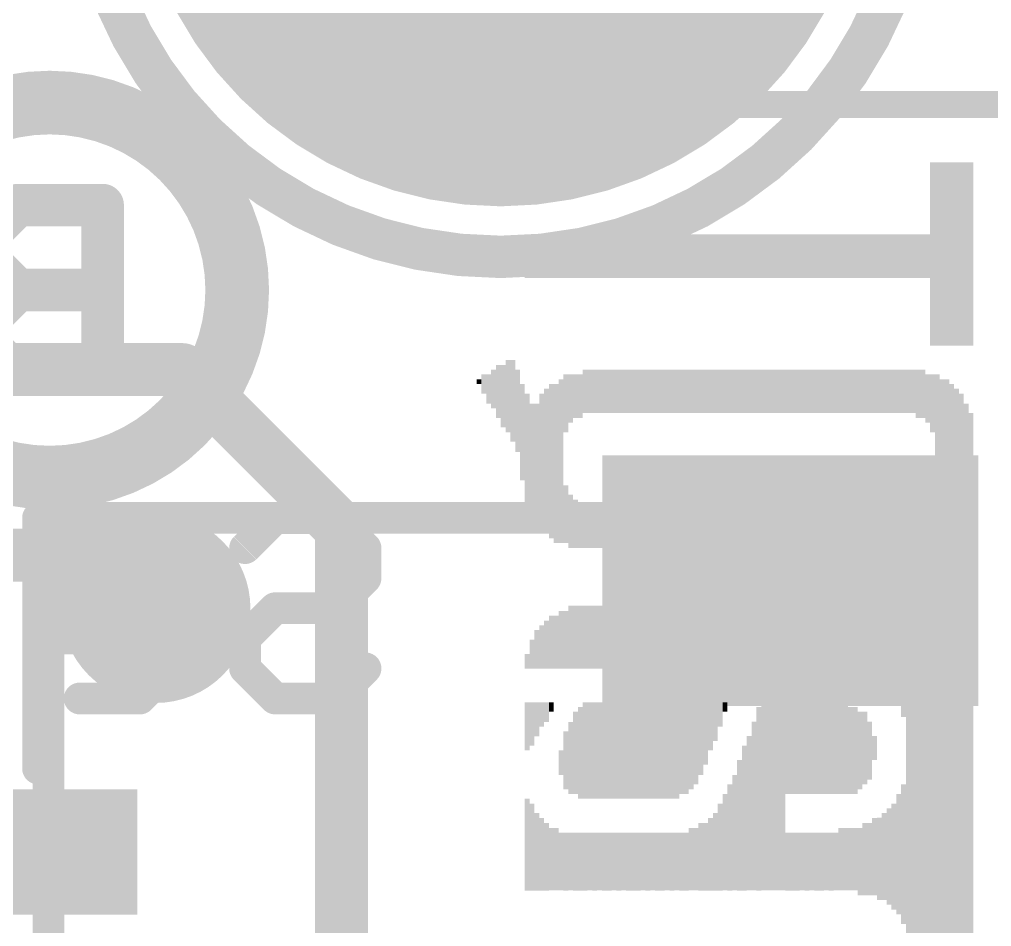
# Model space of a CAD drawing. Extents: x -13.2 to 24.1, y -14.7 to 9.9.
# Drawn here: x 14.461 to 19.113, y -4.508 to -0.164 of the extents above; entities that cross this region are included whole.
import ezdxf

# ---------------------------------------------------------------- set-up
doc = ezdxf.new("R2010")
doc.units = 0
for name, color, linetype in [('1', 12, 'CONTINUOUS'), ('17', 110, 'CONTINUOUS'), ('18', 110, 'CONTINUOUS'), ('21', 53, 'CONTINUOUS'), ('22', 6, 'CONTINUOUS'), ('47', 253, 'CONTINUOUS'), ('51', 53, 'CONTINUOUS')]:
    doc.layers.add(name, color=color, linetype=linetype)

# ---------------------------------------------------------------- blocks, each defined once
blk = doc.blocks.new('RECT')
blk.add_solid([(-0.5, -0.5), (0.5, -0.5), (-0.5, 0.5), (0.5, 0.5)])
blk = doc.blocks.new('ROUNDP')
at = {"const_width": 0.5}
blk.add_lwpolyline([(0, -0.25, 1), (0, 0.25, 1), (0, -0.25)], format="xyb", dxfattribs=at)
blk = doc.blocks.new('ROUNDV')
at = {"const_width": 0.5}
blk.add_lwpolyline([(0, -0.25, 1), (0, 0.25, 1), (0, -0.25)], format="xyb", dxfattribs=at)

msp = doc.modelspace()

# ---------------------------------------------------------------- linework, layer by layer
at = {"layer": '1', "const_width": 0.254}
for points in [[(12.7, -1.8415), (15.24, -1.8415)], [(15.24, -1.8415), (16.002, -2.6035)], [(16.002, -5.5245), (16.002, -2.6035)], [(14.859, -2.7305), (13.804, -2.7305)], [(14.859, -2.7305), (15.113, -2.9845)]]:
    msp.add_lwpolyline(points, dxfattribs=at)
at = {"layer": '1', "const_width": 0.127}
for points in [[(15.2849, -1.7966, 1), (15.1951, -1.8864)], [(15.24, -1.905, 1), (15.24, -1.778)], [(16.0655, -2.6035, 1), (15.9385, -2.6035)], [(15.9571, -2.6484, 1), (16.0469, -2.5586)], [(14.9039, -2.6856, 1), (14.8141, -2.7754)], [(14.859, -2.794, 1), (14.859, -2.667)], [(15.0681, -3.0294, 1), (15.1579, -2.9396)]]:
    msp.add_lwpolyline(points, format="xyb", dxfattribs=at)
at = {"layer": '21'}
for points, const_width in [([(16.764, -1.3015, 1), (16.764, 2.6985, 1), (16.764, -1.3015)], 0.2032), ([(14.5881, -2.5515, 1), (14.5119, -2.5515)], 0.0762), ([(14.55, -2.5134, 1), (14.55, -2.5896)], 0.0762), ([(17.15, -2.5896, 1), (17.15, -2.5134)], 0.0762), ([(18.8881, -3.5515, 1), (18.8119, -3.5515)], 0.0762), ([(14.5119, -3.7515, 1), (14.5881, -3.7515)], 0.0762)]:
    msp.add_lwpolyline(points, format="xyb", dxfattribs=dict(at, const_width=const_width))
at = {"layer": '21', "const_width": 0.1524}
for points in [[(14.55, -3.7515), (14.55, -2.5515)], [(14.55, -2.5515), (17.15, -2.5515)], [(18.85, -7.7515), (18.85, -3.5515)]]:
    msp.add_lwpolyline(points, dxfattribs=at)
at = {"layer": '22'}
for points, const_width in [([(14.605, -2.3585, 1), (14.605, -0.5625, 1), (14.605, -2.3585)], 0.3048), ([(14.4523, -1.0026, 1), (14.4523, -1.1042)], 0.1016), ([(14.4882, -1.0893, 1), (14.4163, -1.0175)], 0.1016), ([(14.9098, -1.0534, 1), (14.8082, -1.0534)], 0.1016), ([(14.859, -1.1042, 1), (14.859, -1.0026)], 0.1016), ([(14.4523, -1.4094, 1), (14.4523, -1.511)], 0.1016), ([(14.4882, -1.4961, 1), (14.4163, -1.4242)], 0.1016), ([(14.4163, -1.4961, 1), (14.4882, -1.4242)], 0.1016), ([(14.859, -1.511, 1), (14.859, -1.4094)], 0.1016), ([(14.4523, -1.8161, 1), (14.4523, -1.9177)], 0.1016), ([(14.859, -1.9177, 1), (14.859, -1.8161)], 0.1016), ([(14.4163, -1.9028, 1), (14.4882, -1.831)], 0.1016), ([(14.8082, -1.8669, 1), (14.9098, -1.8669)], 0.1016), ([(15.6847, -2.5139, 1), (15.6847, -2.5901)], 0.0762), ([(15.7116, -2.5789, 1), (15.6578, -2.525)], 0.0762), ([(15.9998, -2.525, 1), (15.9459, -2.5789)], 0.0762), ([(15.9728, -2.5901, 1), (15.9728, -2.5139)], 0.0762), ([(15.5137, -2.6691, 1), (15.5676, -2.723)], 0.0762), ([(16.155, -2.696, 1), (16.0788, -2.696)], 0.0762), ([(16.0899, -2.723, 1), (16.1438, -2.6691)], 0.0762), ([(14.7492, -2.802, 1), (14.7492, -2.8782)], 0.0762), ([(14.7761, -2.867, 1), (14.7222, -2.8131)], 0.0762), ([(15.0642, -2.8131, 1), (15.0104, -2.867)], 0.0762), ([(15.0373, -2.8782, 1), (15.0373, -2.802)], 0.0762), ([(16.1438, -2.867, 1), (16.0899, -2.8131)], 0.0762), ([(16.0788, -2.8401, 1), (16.155, -2.8401)], 0.0762), ([(14.6432, -2.9841, 1), (14.567, -2.9841)], 0.0762), ([(14.5782, -2.9572, 1), (14.6321, -3.0111)], 0.0762), ([(15.2195, -2.9841, 1), (15.1433, -2.9841)], 0.0762), ([(15.1544, -3.0111, 1), (15.2083, -2.9572)], 0.0762), ([(15.6847, -2.946, 1), (15.6847, -3.0222)], 0.0762), ([(15.7116, -3.0111, 1), (15.6578, -2.9572)], 0.0762), ([(15.9459, -2.9572, 1), (15.9998, -3.0111)], 0.0762), ([(15.9728, -3.0222, 1), (15.9728, -2.946)], 0.0762), ([(14.6051, -3.0901, 1), (14.6051, -3.1663)], 0.0762), ([(15.1814, -3.1663, 1), (15.1814, -3.0901)], 0.0762), ([(15.5137, -3.1012, 1), (15.5676, -3.1551)], 0.0762), ([(15.5788, -3.1282, 1), (15.5026, -3.1282)], 0.0762), ([(14.567, -3.1282, 1), (14.6432, -3.1282)], 0.0762), ([(15.2083, -3.2992, 1), (15.1544, -3.2453)], 0.0762), ([(15.5676, -3.2453, 1), (15.5137, -3.2992)], 0.0762), ([(16.1438, -3.2992, 1), (16.0899, -3.2453)], 0.0762), ([(15.1433, -3.2722, 1), (15.2195, -3.2722)], 0.0762), ([(15.5026, -3.2722, 1), (15.5788, -3.2722)], 0.0762), ([(14.7492, -3.3782, 1), (14.7492, -3.4544)], 0.0762), ([(15.0373, -3.4544, 1), (15.0373, -3.3782)], 0.0762), ([(15.6847, -3.3782, 1), (15.6847, -3.4544)], 0.0762), ([(15.9728, -3.4544, 1), (15.9728, -3.3782)], 0.0762), ([(15.0104, -3.3894, 1), (15.0642, -3.4432)], 0.0762), ([(15.6578, -3.4432, 1), (15.7116, -3.3894)], 0.0762), ([(15.9459, -3.3894, 1), (15.9998, -3.4432)], 0.0762)]:
    msp.add_lwpolyline(points, format="xyb", dxfattribs=dict(at, const_width=const_width))
for points, const_width in [([(14.4523, -1.0534), (14.3167, -1.189)], 0.2032), ([(14.859, -1.0534), (14.4523, -1.0534)], 0.2032), ([(14.859, -1.8669), (14.859, -1.0534)], 0.2032), ([(14.3167, -1.3246), (14.4523, -1.4602)], 0.2032), ([(14.4523, -1.4602), (14.3167, -1.5957)], 0.2032), ([(14.859, -1.4602), (14.4523, -1.4602)], 0.2032), ([(14.3167, -1.7313), (14.4523, -1.8669)], 0.2032), ([(14.4523, -1.8669), (14.859, -1.8669)], 0.2032), ([(15.5407, -2.696), (15.6847, -2.552)], 0.1524), ([(15.6847, -2.552), (15.9728, -2.552)], 0.1524), ([(15.9728, -2.552), (16.1169, -2.696)], 0.1524), ([(16.1169, -2.696), (16.1169, -2.8401)], 0.1524), ([(14.7492, -2.8401), (14.6051, -2.9841)], 0.1524), ([(15.0373, -2.8401), (14.7492, -2.8401)], 0.1524), ([(15.1814, -2.9841), (15.0373, -2.8401)], 0.1524), ([(16.1169, -2.8401), (15.9728, -2.9841)], 0.1524), ([(14.6051, -2.9841), (14.6051, -3.1282)], 0.1524), ([(15.1814, -3.2722), (15.1814, -2.9841)], 0.1524), ([(15.6847, -2.9841), (15.5407, -3.1282)], 0.1524), ([(15.9728, -2.9841), (15.6847, -2.9841)], 0.1524), ([(14.6051, -3.1282), (15.1814, -3.1282)], 0.1524), ([(15.5407, -3.1282), (15.5407, -3.2722)], 0.1524), ([(15.0373, -3.4163), (15.1814, -3.2722)], 0.1524), ([(15.5407, -3.2722), (15.6847, -3.4163)], 0.1524), ([(15.9728, -3.4163), (16.1169, -3.2722)], 0.1524), ([(14.7492, -3.4163), (15.0373, -3.4163)], 0.1524), ([(15.6847, -3.4163), (15.9728, -3.4163)], 0.1524)]:
    msp.add_lwpolyline(points, dxfattribs=dict(at, const_width=const_width))
at = {"layer": '47', "const_width": 0.13}
msp.add_lwpolyline([(16.8275, -0.5715), (24.048, -0.5715)], dxfattribs=at)
at = {"layer": '47', "const_width": 0.065}
msp.add_lwpolyline([(16.8275, -0.539, 1), (16.8275, -0.604)], format="xyb", dxfattribs=at)
at = {"layer": '51', "const_width": 0.1524}
for points in [[(14.6, -8.6515), (14.6, -2.5515)], [(14.6, -2.5515), (18.85, -2.5515)], [(18.85, -2.5515), (18.85, -8.6515)]]:
    msp.add_lwpolyline(points, dxfattribs=at)
at = {"layer": '51', "const_width": 0.0762}
for points in [[(14.6381, -2.5515, 1), (14.5619, -2.5515)], [(14.6, -2.5134, 1), (14.6, -2.5896)], [(18.8881, -2.5515, 1), (18.8119, -2.5515)], [(18.85, -2.5896, 1), (18.85, -2.5134)]]:
    msp.add_lwpolyline(points, format="xyb", dxfattribs=at)

# ---------------------------------------------------------------- block references
at = {"layer": '1', "rotation": 180}
for p, xscale, yscale in [((18.15, -2.8515), 1.8, 1.2), ((14.25, -4.1515), 1.55, 0.6)]:
    msp.add_blockref('RECT', p, dxfattribs=dict(at, xscale=xscale, yscale=yscale))
at = {"layer": '17', "xscale": 3.516, "yscale": 3.516}
msp.add_blockref('ROUNDP', (16.764, 0.6985), dxfattribs=at)
msp.add_blockref('ROUNDP', (16.764, 0.6985), dxfattribs=at)
at = {"layer": '18', "xscale": 0.9064, "yscale": 0.9064}
msp.add_blockref('ROUNDV', (15.113, -2.9845), dxfattribs=at)
msp.add_blockref('ROUNDV', (15.113, -2.9845), dxfattribs=at)
at = {"layer": '22', "rotation": 90}
for p, xscale, yscale in [((18.8307, -1.2878), 0.8788, 0.0231), ((18.8538, -1.2878), 0.8788, 0.0231), ((18.8769, -1.2878), 0.8788, 0.0231), ((18.9, -1.2878), 0.8788, 0.0231), ((18.923, -1.2878), 0.8788, 0.0229), ((18.946, -1.2878), 0.8788, 0.0231), ((18.9691, -1.2878), 0.8788, 0.0231), ((18.9922, -1.2878), 0.8788, 0.0231), ((19.0153, -1.2878), 0.8788, 0.0231), ((16.891, -1.2979), 0.2083, 0.0229), ((16.914, -1.2979), 0.2083, 0.0231), ((16.9371, -1.2979), 0.2083, 0.0231), ((16.9602, -1.2979), 0.2083, 0.0231), ((16.9833, -1.2979), 0.2083, 0.0231), ((17.0064, -1.2979), 0.2083, 0.0231), ((17.0296, -1.2979), 0.2083, 0.0231), ((17.0527, -1.2979), 0.2083, 0.0231), ((17.0758, -1.2979), 0.2083, 0.0231), ((17.0989, -1.2979), 0.2083, 0.0231), ((17.122, -1.2979), 0.2083, 0.0231), ((17.145, -1.2979), 0.2083, 0.0229), ((17.168, -1.2979), 0.2083, 0.0231), ((17.1911, -1.2979), 0.2083, 0.0231), ((17.2142, -1.2979), 0.2083, 0.0231), ((17.2373, -1.2979), 0.2083, 0.0231), ((17.2604, -1.2979), 0.2083, 0.0231), ((17.2836, -1.2979), 0.2083, 0.0231), ((17.3067, -1.2979), 0.2083, 0.0231), ((17.3298, -1.2979), 0.2083, 0.0231), ((17.3529, -1.2979), 0.2083, 0.0231), ((17.376, -1.2979), 0.2083, 0.0231), ((17.399, -1.2979), 0.2083, 0.0229), ((17.422, -1.2979), 0.2083, 0.0231), ((17.4451, -1.2979), 0.2083, 0.0231), ((17.4682, -1.2979), 0.2083, 0.0231), ((17.4913, -1.2979), 0.2083, 0.0231), ((17.5144, -1.2979), 0.2083, 0.0231), ((17.5376, -1.2979), 0.2083, 0.0231), ((17.5607, -1.2979), 0.2083, 0.0231), ((17.5838, -1.2979), 0.2083, 0.0231), ((17.6069, -1.2979), 0.2083, 0.0231), ((17.63, -1.2979), 0.2083, 0.0231), ((17.653, -1.2979), 0.2083, 0.0229), ((17.676, -1.2979), 0.2083, 0.0231), ((17.6991, -1.2979), 0.2083, 0.0231), ((17.7222, -1.2979), 0.2083, 0.0231), ((17.7453, -1.2979), 0.2083, 0.0231), ((17.7684, -1.2979), 0.2083, 0.0231), ((17.7916, -1.2979), 0.2083, 0.0231), ((17.8147, -1.2979), 0.2083, 0.0231), ((17.8378, -1.2979), 0.2083, 0.0231), ((17.8609, -1.2979), 0.2083, 0.0231), ((17.884, -1.2979), 0.2083, 0.0231), ((17.907, -1.2979), 0.2083, 0.0229), ((17.93, -1.2979), 0.2083, 0.0231), ((17.9531, -1.2979), 0.2083, 0.0231), ((17.9762, -1.2979), 0.2083, 0.0231), ((17.9993, -1.2979), 0.2083, 0.0231), ((18.0224, -1.2979), 0.2083, 0.0231), ((18.0456, -1.2979), 0.2083, 0.0231), ((18.0687, -1.2979), 0.2083, 0.0231), ((18.0918, -1.2979), 0.2083, 0.0231), ((18.1149, -1.2979), 0.2083, 0.0231), ((18.138, -1.2979), 0.2083, 0.0231), ((18.161, -1.2979), 0.2083, 0.0229), ((18.184, -1.2979), 0.2083, 0.0231), ((18.2071, -1.2979), 0.2083, 0.0231), ((18.2302, -1.2979), 0.2083, 0.0231), ((18.2533, -1.2979), 0.2083, 0.0231), ((18.2764, -1.2979), 0.2083, 0.0231), ((18.2996, -1.2979), 0.2083, 0.0231), ((18.3227, -1.2979), 0.2083, 0.0231), ((18.3458, -1.2979), 0.2083, 0.0231), ((18.3689, -1.2979), 0.2083, 0.0231), ((18.392, -1.2979), 0.2083, 0.0231), ((18.415, -1.2979), 0.2083, 0.0229), ((18.438, -1.2979), 0.2083, 0.0231), ((18.4611, -1.2979), 0.2083, 0.0231), ((18.4842, -1.2979), 0.2083, 0.0231), ((18.5073, -1.2979), 0.2083, 0.0231), ((18.5304, -1.2979), 0.2083, 0.0231), ((18.5536, -1.2979), 0.2083, 0.0231), ((18.5767, -1.2979), 0.2083, 0.0231), ((18.5998, -1.2979), 0.2083, 0.0231), ((18.6229, -1.2979), 0.2083, 0.0231), ((18.646, -1.2979), 0.2083, 0.0231), ((18.669, -1.2979), 0.2083, 0.0229), ((18.692, -1.2979), 0.2083, 0.0231), ((18.7151, -1.2979), 0.2083, 0.0231), ((18.7382, -1.2979), 0.2083, 0.0231), ((18.7613, -1.2979), 0.2083, 0.0231), ((18.7844, -1.2979), 0.2083, 0.0231), ((18.8076, -1.2979), 0.2083, 0.0231), ((16.7987, -1.9685), 0.3454, 0.0231), ((16.8218, -1.9914), 0.3912, 0.0231), ((16.7293, -1.9342), 0.1854, 0.0231), ((16.7524, -1.9456), 0.254, 0.0231), ((16.7756, -1.9685), 0.2997, 0.0231), ((16.8449, -2.0383), 0.3937, 0.0231), ((17.168, -1.9456), 0.2083, 0.0231), ((17.1911, -1.9456), 0.2083, 0.0231), ((17.2142, -1.9456), 0.2083, 0.0231), ((17.2373, -1.9456), 0.2083, 0.0231), ((17.2604, -1.9456), 0.2083, 0.0231), ((17.2836, -1.9456), 0.2083, 0.0231), ((17.3067, -1.9456), 0.2083, 0.0231), ((17.3298, -1.9456), 0.2083, 0.0231), ((17.3529, -1.9456), 0.2083, 0.0231), ((17.376, -1.9456), 0.2083, 0.0231), ((17.399, -1.9456), 0.2083, 0.0229), ((17.422, -1.9456), 0.2083, 0.0231), ((17.4451, -1.9456), 0.2083, 0.0231), ((17.4682, -1.9456), 0.2083, 0.0231), ((17.4913, -1.9456), 0.2083, 0.0231), ((17.5144, -1.9456), 0.2083, 0.0231), ((17.5376, -1.9456), 0.2083, 0.0231), ((17.5607, -1.9456), 0.2083, 0.0231), ((17.5838, -1.9456), 0.2083, 0.0231), ((17.6069, -1.9456), 0.2083, 0.0231), ((17.63, -1.9456), 0.2083, 0.0231), ((17.653, -1.9456), 0.2083, 0.0229), ((17.676, -1.9456), 0.2083, 0.0231), ((17.6991, -1.9456), 0.2083, 0.0231), ((17.7222, -1.9456), 0.2083, 0.0231), ((17.7453, -1.9456), 0.2083, 0.0231), ((17.7684, -1.9456), 0.2083, 0.0231), ((17.7916, -1.9456), 0.2083, 0.0231), ((17.8147, -1.9456), 0.2083, 0.0231), ((17.8378, -1.9456), 0.2083, 0.0231), ((17.8609, -1.9456), 0.2083, 0.0231), ((17.884, -1.9456), 0.2083, 0.0231), ((17.907, -1.9456), 0.2083, 0.0229), ((17.93, -1.9456), 0.2083, 0.0231), ((17.9531, -1.9456), 0.2083, 0.0231), ((17.9762, -1.9456), 0.2083, 0.0231), ((17.9993, -1.9456), 0.2083, 0.0231), ((18.0224, -1.9456), 0.2083, 0.0231), ((18.0456, -1.9456), 0.2083, 0.0231), ((18.0687, -1.9456), 0.2083, 0.0231), ((18.0918, -1.9456), 0.2083, 0.0231), ((18.1149, -1.9456), 0.2083, 0.0231), ((18.138, -1.9456), 0.2083, 0.0231), ((18.161, -1.9456), 0.2083, 0.0229), ((18.184, -1.9456), 0.2083, 0.0231), ((18.2071, -1.9456), 0.2083, 0.0231), ((18.2302, -1.9456), 0.2083, 0.0231), ((18.2533, -1.9456), 0.2083, 0.0231), ((18.2764, -1.9456), 0.2083, 0.0231), ((18.2996, -1.9456), 0.2083, 0.0231), ((18.3227, -1.9456), 0.2083, 0.0231), ((18.3458, -1.9456), 0.2083, 0.0231), ((18.3689, -1.9456), 0.2083, 0.0231), ((18.392, -1.9456), 0.2083, 0.0231), ((18.415, -1.9456), 0.2083, 0.0229), ((18.438, -1.9456), 0.2083, 0.0231), ((18.4611, -1.9456), 0.2083, 0.0231), ((18.4842, -1.9456), 0.2083, 0.0231), ((18.5073, -1.9456), 0.2083, 0.0231), ((18.5304, -1.9456), 0.2083, 0.0231), ((18.5536, -1.9456), 0.2083, 0.0231), ((18.5767, -1.9456), 0.2083, 0.0231), ((18.5998, -1.9456), 0.2083, 0.0231), ((18.6229, -1.9456), 0.2083, 0.0231), ((18.646, -1.9456), 0.2083, 0.0231), ((18.669, -1.9456), 0.2083, 0.0229), ((18.692, -1.9456), 0.2083, 0.0231), ((18.7151, -1.9456), 0.2083, 0.0231), ((18.7382, -1.9456), 0.2083, 0.0231), ((18.7613, -1.9571), 0.2311, 0.0231), ((18.7844, -1.9571), 0.2311, 0.0231), ((16.66, -1.8987), 0.0229, 0.0231), ((16.6831, -1.9101), 0.0914, 0.0231), ((16.7062, -1.9342), 0.1397, 0.0231), ((17.0527, -2.2796), 0.7849, 0.0231), ((17.0758, -2.0028), 0.2769, 0.0231), ((17.0989, -1.9799), 0.2311, 0.0231), ((17.122, -1.9685), 0.2083, 0.0231), ((17.145, -1.9685), 0.2083, 0.0229), ((18.8076, -1.9799), 0.2311, 0.0231), ((18.8307, -2.0028), 0.2769, 0.0231), ((18.8538, -2.2682), 0.8077, 0.0231), ((18.8769, -2.2682), 0.762, 0.0231), ((18.9, -2.2682), 0.762, 0.0231), ((16.868, -2.1412), 0.4623, 0.0231), ((16.9833, -2.2796), 0.6934, 0.0231), ((17.0064, -2.2797), 0.7391, 0.0231), ((17.0296, -2.2911), 0.762, 0.0231), ((18.923, -2.2682), 0.7163, 0.0229), ((18.946, -2.2682), 0.6706, 0.0231), ((16.891, -2.2225), 0.5334, 0.0229), ((16.9602, -2.2797), 0.6477, 0.0231), ((18.9691, -2.2682), 0.6248, 0.0231), ((16.914, -2.2809), 0.5537, 0.0231), ((16.9371, -2.2923), 0.5766, 0.0231), ((18.9922, -2.2809), 0.5537, 0.0231), ((19.0153, -2.2695), 0.4394, 0.0231), ((17.0758, -2.5337), 0.2769, 0.0231), ((18.8307, -2.5336), 0.2769, 0.0231), ((17.0989, -2.5679), 0.254, 0.0231), ((17.122, -2.5794), 0.2311, 0.0231), ((18.7844, -2.5794), 0.2311, 0.0231), ((18.8076, -2.5679), 0.254, 0.0231), ((17.145, -2.5921), 0.2057, 0.0229), ((17.168, -2.5921), 0.2057, 0.0231), ((17.1911, -2.5921), 0.2057, 0.0231), ((17.2142, -2.5921), 0.2057, 0.0231), ((17.2373, -2.6035), 0.1829, 0.0231), ((17.2604, -2.6035), 0.1829, 0.0231), ((17.2836, -2.6035), 0.1829, 0.0231), ((17.3067, -2.6035), 0.1829, 0.0231), ((17.3298, -2.6035), 0.1829, 0.0231), ((17.3529, -2.6035), 0.1829, 0.0231), ((17.376, -2.6035), 0.1829, 0.0231), ((17.399, -2.6035), 0.1829, 0.0229), ((17.422, -2.6035), 0.1829, 0.0231), ((17.4451, -2.6035), 0.1829, 0.0231), ((17.4682, -2.6035), 0.1829, 0.0231), ((17.4913, -2.6035), 0.1829, 0.0231), ((17.5144, -2.6035), 0.1829, 0.0231), ((17.5376, -2.6035), 0.1829, 0.0231), ((17.5607, -2.6035), 0.1829, 0.0231), ((17.5838, -2.6035), 0.1829, 0.0231), ((17.6069, -2.6035), 0.1829, 0.0231), ((17.63, -2.6035), 0.1829, 0.0231), ((17.653, -2.6035), 0.1829, 0.0229), ((17.676, -2.6035), 0.1829, 0.0231), ((17.6991, -2.6035), 0.1829, 0.0231), ((17.7222, -2.6035), 0.1829, 0.0231), ((17.7453, -2.6035), 0.1829, 0.0231), ((17.7684, -2.6035), 0.1829, 0.0231), ((17.7916, -2.6035), 0.1829, 0.0231), ((17.8147, -2.6035), 0.1829, 0.0231), ((17.8378, -2.6035), 0.1829, 0.0231), ((17.8609, -2.6035), 0.1829, 0.0231), ((17.884, -2.6035), 0.1829, 0.0231), ((17.907, -2.6035), 0.1829, 0.0229), ((17.93, -2.6035), 0.1829, 0.0231), ((17.9531, -2.6035), 0.1829, 0.0231), ((17.9762, -2.6035), 0.1829, 0.0231), ((17.9993, -2.6035), 0.1829, 0.0231), ((18.0224, -2.6035), 0.1829, 0.0231), ((18.0456, -2.6035), 0.1829, 0.0231), ((18.0687, -2.6035), 0.1829, 0.0231), ((18.0918, -2.6035), 0.1829, 0.0231), ((18.1149, -2.6035), 0.1829, 0.0231), ((18.138, -2.6035), 0.1829, 0.0231), ((18.161, -2.6035), 0.1829, 0.0229), ((18.184, -2.6035), 0.1829, 0.0231), ((18.2071, -2.6035), 0.1829, 0.0231), ((18.2302, -2.6035), 0.1829, 0.0231), ((18.2533, -2.6035), 0.1829, 0.0231), ((18.2764, -2.6035), 0.1829, 0.0231), ((18.2996, -2.6035), 0.1829, 0.0231), ((18.3227, -2.6035), 0.1829, 0.0231), ((18.3458, -2.6035), 0.1829, 0.0231), ((18.3689, -2.6035), 0.1829, 0.0231), ((18.392, -2.6035), 0.1829, 0.0231), ((18.415, -2.6035), 0.1829, 0.0229), ((18.438, -2.6035), 0.1829, 0.0231), ((18.4611, -2.6035), 0.1829, 0.0231), ((18.4842, -2.6035), 0.1829, 0.0231), ((18.5073, -2.6035), 0.1829, 0.0231), ((18.5304, -2.6035), 0.1829, 0.0231), ((18.5536, -2.6035), 0.1829, 0.0231), ((18.5767, -2.6035), 0.1829, 0.0231), ((18.5998, -2.6035), 0.1829, 0.0231), ((18.6229, -2.6035), 0.1829, 0.0231), ((18.646, -2.6035), 0.1829, 0.0231), ((18.669, -2.5921), 0.2057, 0.0229), ((18.692, -2.5921), 0.2057, 0.0231), ((18.7151, -2.5921), 0.2057, 0.0231), ((18.7382, -2.5921), 0.2057, 0.0231), ((18.7613, -2.5921), 0.2057, 0.0231), ((17.0989, -3.1229), 0.3023, 0.0231), ((17.122, -3.1229), 0.3023, 0.0231), ((17.145, -3.1229), 0.3023, 0.0229), ((17.168, -3.1229), 0.3023, 0.0231), ((17.1911, -3.1229), 0.3023, 0.0231), ((17.2142, -3.1229), 0.3023, 0.0231), ((17.2373, -3.1229), 0.3023, 0.0231), ((17.2604, -3.1229), 0.3023, 0.0231), ((17.2836, -3.1229), 0.3023, 0.0231), ((17.3067, -3.1229), 0.3023, 0.0231), ((17.3298, -3.1229), 0.3023, 0.0231), ((17.3529, -3.1229), 0.3023, 0.0231), ((17.376, -3.1229), 0.3023, 0.0231), ((17.399, -3.1229), 0.3023, 0.0229), ((17.422, -3.1229), 0.3023, 0.0231), ((17.4451, -3.1229), 0.3023, 0.0231), ((17.4682, -3.1229), 0.3023, 0.0231), ((17.4913, -3.1229), 0.3023, 0.0231), ((17.5144, -3.1229), 0.3023, 0.0231), ((17.5376, -3.1229), 0.3023, 0.0231), ((17.5607, -3.1229), 0.3023, 0.0231), ((17.5838, -3.1229), 0.3023, 0.0231), ((17.6069, -3.1229), 0.3023, 0.0231), ((17.63, -3.1229), 0.3023, 0.0231), ((17.653, -3.1229), 0.3023, 0.0229), ((17.676, -3.1229), 0.3023, 0.0231), ((17.6991, -3.1229), 0.3023, 0.0231), ((17.7222, -3.1229), 0.3023, 0.0231), ((17.7453, -3.1229), 0.3023, 0.0231), ((17.7684, -3.1229), 0.3023, 0.0231), ((17.7916, -3.1229), 0.3023, 0.0231), ((17.8147, -3.1229), 0.3023, 0.0231), ((17.8378, -3.1229), 0.3023, 0.0231), ((17.8609, -3.1229), 0.3023, 0.0231), ((17.884, -3.1229), 0.3023, 0.0231), ((17.907, -3.1229), 0.3023, 0.0229), ((17.93, -3.1229), 0.3023, 0.0231), ((17.9531, -3.1229), 0.3023, 0.0231), ((17.9762, -3.1229), 0.3023, 0.0231), ((17.9993, -3.1229), 0.3023, 0.0231), ((18.0224, -3.1229), 0.3023, 0.0231), ((18.0456, -3.1229), 0.3023, 0.0231), ((18.0687, -3.1229), 0.3023, 0.0231), ((18.0918, -3.1229), 0.3023, 0.0231), ((18.1149, -3.1229), 0.3023, 0.0231), ((18.138, -3.1229), 0.3023, 0.0231), ((18.161, -3.1229), 0.3023, 0.0229), ((18.184, -3.1229), 0.3023, 0.0231), ((18.2071, -3.1229), 0.3023, 0.0231), ((18.2302, -3.1229), 0.3023, 0.0231), ((18.2533, -3.1229), 0.3023, 0.0231), ((18.2764, -3.1229), 0.3023, 0.0231), ((18.2996, -3.1229), 0.3023, 0.0231), ((18.3227, -3.1229), 0.3023, 0.0231), ((18.3458, -3.1229), 0.3023, 0.0231), ((18.3689, -3.1229), 0.3023, 0.0231), ((18.392, -3.1229), 0.3023, 0.0231), ((18.415, -3.1229), 0.3023, 0.0229), ((18.438, -3.1229), 0.3023, 0.0231), ((18.4611, -3.1344), 0.3251, 0.0231), ((18.4842, -3.1344), 0.3251, 0.0231), ((18.5073, -3.1344), 0.3251, 0.0231), ((18.5304, -3.1458), 0.348, 0.0231), ((18.5536, -3.1458), 0.348, 0.0231), ((18.5767, -3.1572), 0.3708, 0.0231), ((18.5998, -3.1572), 0.3708, 0.0231), ((18.6229, -3.1686), 0.3937, 0.0231), ((18.646, -3.1915), 0.4394, 0.0231), ((18.669, -3.2029), 0.4623, 0.0229), ((18.692, -3.2385), 0.5334, 0.0231), ((18.7151, -5.7315), 5.5194, 0.0231), ((18.7382, -5.7315), 5.5194, 0.0231), ((18.7613, -5.7315), 5.5194, 0.0231), ((18.7844, -5.7315), 5.5194, 0.0231), ((18.8076, -5.7315), 5.5194, 0.0231), ((17.0064, -3.1471), 0.254, 0.0231), ((17.0296, -3.1471), 0.254, 0.0231), ((17.0527, -3.1356), 0.2769, 0.0231), ((17.0758, -3.1356), 0.2769, 0.0231), ((18.8307, -5.7442), 5.494, 0.0231), ((18.8538, -5.7442), 5.494, 0.0231), ((18.8769, -5.7556), 5.4712, 0.0231), ((18.9, -5.7556), 5.4712, 0.0231), ((16.9602, -3.1699), 0.2083, 0.0231), ((16.9833, -3.1585), 0.2311, 0.0231), ((18.923, -5.7671), 5.4483, 0.0229), ((18.946, -5.7785), 5.4254, 0.0231), ((16.9371, -3.1813), 0.1854, 0.0231), ((18.9691, -5.7899), 5.4026, 0.0231), ((16.914, -3.2042), 0.1397, 0.0231), ((18.9922, -5.8128), 5.3569, 0.0231), ((16.891, -3.2385), 0.0711, 0.0229), ((19.0153, -5.8471), 5.2883, 0.0231), ((16.891, -3.5497), 0.2311, 0.0229), ((16.914, -3.5382), 0.2083, 0.0231), ((16.9371, -3.5154), 0.1626, 0.0231), ((16.9602, -3.4925), 0.1168, 0.0231), ((16.9833, -3.4811), 0.094, 0.0231), ((17.0064, -3.4569), 0.0457, 0.0231), ((17.168, -3.6652), 0.4623, 0.0231), ((17.1911, -3.6652), 0.4623, 0.0231), ((17.2142, -3.6652), 0.4623, 0.0231), ((17.2373, -3.6652), 0.4623, 0.0231), ((17.2604, -3.6652), 0.4623, 0.0231), ((17.2836, -3.6652), 0.4623, 0.0231), ((17.3067, -3.6652), 0.4623, 0.0231), ((17.3298, -3.6652), 0.4623, 0.0231), ((17.3529, -3.6652), 0.4623, 0.0231), ((17.376, -3.6652), 0.4623, 0.0231), ((17.399, -3.6652), 0.4623, 0.0229), ((17.422, -3.6652), 0.4623, 0.0231), ((17.4451, -3.6652), 0.4623, 0.0231), ((17.4682, -3.6652), 0.4623, 0.0231), ((17.4913, -3.6652), 0.4623, 0.0231), ((17.5144, -3.6652), 0.4623, 0.0231), ((17.5376, -3.6652), 0.4623, 0.0231), ((17.5607, -3.6652), 0.4623, 0.0231), ((17.5838, -3.6652), 0.4623, 0.0231), ((17.6069, -3.6652), 0.4623, 0.0231), ((17.63, -3.6538), 0.4394, 0.0231), ((17.653, -3.6538), 0.4394, 0.0229), ((17.676, -3.6424), 0.4166, 0.0231), ((17.6991, -3.6309), 0.3937, 0.0231), ((17.7222, -3.6081), 0.348, 0.0231), ((17.7453, -3.5839), 0.2997, 0.0231), ((17.7684, -3.5497), 0.2311, 0.0231), ((17.7916, -3.5268), 0.1854, 0.0231), ((17.8147, -3.4925), 0.1168, 0.0231), ((17.8378, -3.4569), 0.0457, 0.0231), ((18.0224, -3.8849), 0.9017, 0.0231), ((18.0456, -3.8849), 0.9017, 0.0231), ((18.0687, -3.8849), 0.9017, 0.0231), ((18.0918, -3.8849), 0.9017, 0.0231), ((18.1149, -3.8849), 0.9017, 0.0231), ((18.138, -3.6538), 0.4394, 0.0231), ((18.161, -3.6538), 0.4394, 0.0229), ((18.184, -3.6538), 0.4394, 0.0231), ((18.2071, -3.6538), 0.4394, 0.0231), ((18.2302, -3.6538), 0.4394, 0.0231), ((18.2533, -3.6538), 0.4394, 0.0231), ((18.2764, -3.6538), 0.4394, 0.0231), ((18.2996, -3.6538), 0.4394, 0.0231), ((18.3227, -3.6538), 0.4394, 0.0231), ((18.3458, -3.6538), 0.4394, 0.0231), ((18.3689, -3.6538), 0.4394, 0.0231), ((18.392, -3.6538), 0.4394, 0.0231), ((18.415, -3.6538), 0.4394, 0.0229), ((17.122, -3.6766), 0.3937, 0.0231), ((17.145, -3.6766), 0.4394, 0.0229), ((17.9993, -3.8964), 0.8788, 0.0231), ((18.438, -3.6652), 0.4166, 0.0231), ((18.4611, -3.6652), 0.4166, 0.0231), ((18.4842, -3.6652), 0.3708, 0.0231), ((18.5073, -3.6538), 0.348, 0.0231), ((17.0989, -3.7008), 0.3454, 0.0231), ((17.9762, -3.9319), 0.8077, 0.0231), ((18.5304, -3.6665), 0.2769, 0.0231), ((17.0758, -3.7122), 0.2769, 0.0231), ((17.9531, -3.9662), 0.7391, 0.0231), ((18.5536, -3.6538), 0.1143, 0.0231), ((17.0527, -3.7236), 0.1168, 0.0231), ((17.93, -3.9891), 0.6934, 0.0231), ((17.907, -4.0234), 0.6248, 0.0229), ((17.884, -4.0589), 0.5537, 0.0231), ((17.8609, -4.0818), 0.508, 0.0231), ((18.692, -4.1618), 0.668, 0.0231), ((16.891, -4.1161), 0.4394, 0.0229), ((17.8378, -4.1046), 0.4623, 0.0231), ((18.669, -4.1618), 0.5766, 0.0229), ((16.914, -4.1275), 0.4166, 0.0231), ((17.8147, -4.1275), 0.4166, 0.0231), ((18.6229, -4.1732), 0.4623, 0.0231), ((18.646, -4.1732), 0.508, 0.0231), ((16.9371, -4.1504), 0.3708, 0.0231), ((16.9602, -4.1618), 0.348, 0.0231), ((17.7684, -4.1618), 0.348, 0.0231), ((17.7916, -4.1504), 0.3708, 0.0231), ((18.5536, -4.1732), 0.3708, 0.0231), ((18.5767, -4.1846), 0.3937, 0.0231), ((18.5998, -4.1732), 0.4166, 0.0231), ((16.9833, -4.1745), 0.3226, 0.0231), ((17.0064, -4.1859), 0.2997, 0.0231), ((17.0296, -4.1859), 0.2997, 0.0231), ((17.676, -4.1859), 0.2997, 0.0231), ((17.6991, -4.1859), 0.2997, 0.0231), ((17.7222, -4.1745), 0.3226, 0.0231), ((17.7453, -4.1745), 0.3226, 0.0231), ((18.392, -4.1859), 0.2997, 0.0231), ((18.415, -4.1859), 0.2997, 0.0229), ((18.438, -4.1859), 0.2997, 0.0231), ((18.4611, -4.1859), 0.2997, 0.0231), ((18.4842, -4.1974), 0.3226, 0.0231), ((18.5073, -4.1859), 0.3454, 0.0231), ((18.5304, -4.1859), 0.3454, 0.0231), ((17.0527, -4.1973), 0.2769, 0.0231), ((17.0758, -4.1974), 0.2769, 0.0231), ((17.0989, -4.1973), 0.2769, 0.0231), ((17.122, -4.1974), 0.2769, 0.0231), ((17.145, -4.1974), 0.2769, 0.0229), ((17.168, -4.1974), 0.2769, 0.0231), ((17.1911, -4.1973), 0.2769, 0.0231), ((17.2142, -4.1974), 0.2769, 0.0231), ((17.2373, -4.1973), 0.2769, 0.0231), ((17.2604, -4.1974), 0.2769, 0.0231), ((17.2836, -4.1974), 0.2769, 0.0231), ((17.3067, -4.1973), 0.2769, 0.0231), ((17.3298, -4.1974), 0.2769, 0.0231), ((17.3529, -4.1973), 0.2769, 0.0231), ((17.376, -4.1974), 0.2769, 0.0231), ((17.399, -4.1974), 0.2769, 0.0229), ((17.422, -4.1974), 0.2769, 0.0231), ((17.4451, -4.1973), 0.2769, 0.0231), ((17.4682, -4.1974), 0.2769, 0.0231), ((17.4913, -4.1973), 0.2769, 0.0231), ((17.5144, -4.1974), 0.2769, 0.0231), ((17.5376, -4.1974), 0.2769, 0.0231), ((17.5607, -4.1973), 0.2769, 0.0231), ((17.5838, -4.1974), 0.2769, 0.0231), ((17.6069, -4.1973), 0.2769, 0.0231), ((17.63, -4.1974), 0.2769, 0.0231), ((17.653, -4.1974), 0.2769, 0.0229), ((18.138, -4.1974), 0.2769, 0.0231), ((18.161, -4.1974), 0.2769, 0.0229), ((18.184, -4.1974), 0.2769, 0.0231), ((18.2071, -4.1973), 0.2769, 0.0231), ((18.2302, -4.1974), 0.2769, 0.0231), ((18.2533, -4.1973), 0.2769, 0.0231), ((18.2764, -4.1974), 0.2769, 0.0231), ((18.2996, -4.1974), 0.2769, 0.0231), ((18.3227, -4.1973), 0.2769, 0.0231), ((18.3458, -4.1974), 0.2769, 0.0231), ((18.3689, -4.1973), 0.2769, 0.0231)]:
    msp.add_blockref('RECT', p, dxfattribs=dict(at, xscale=xscale, yscale=yscale))

doc.saveas('drawing.dxf')
